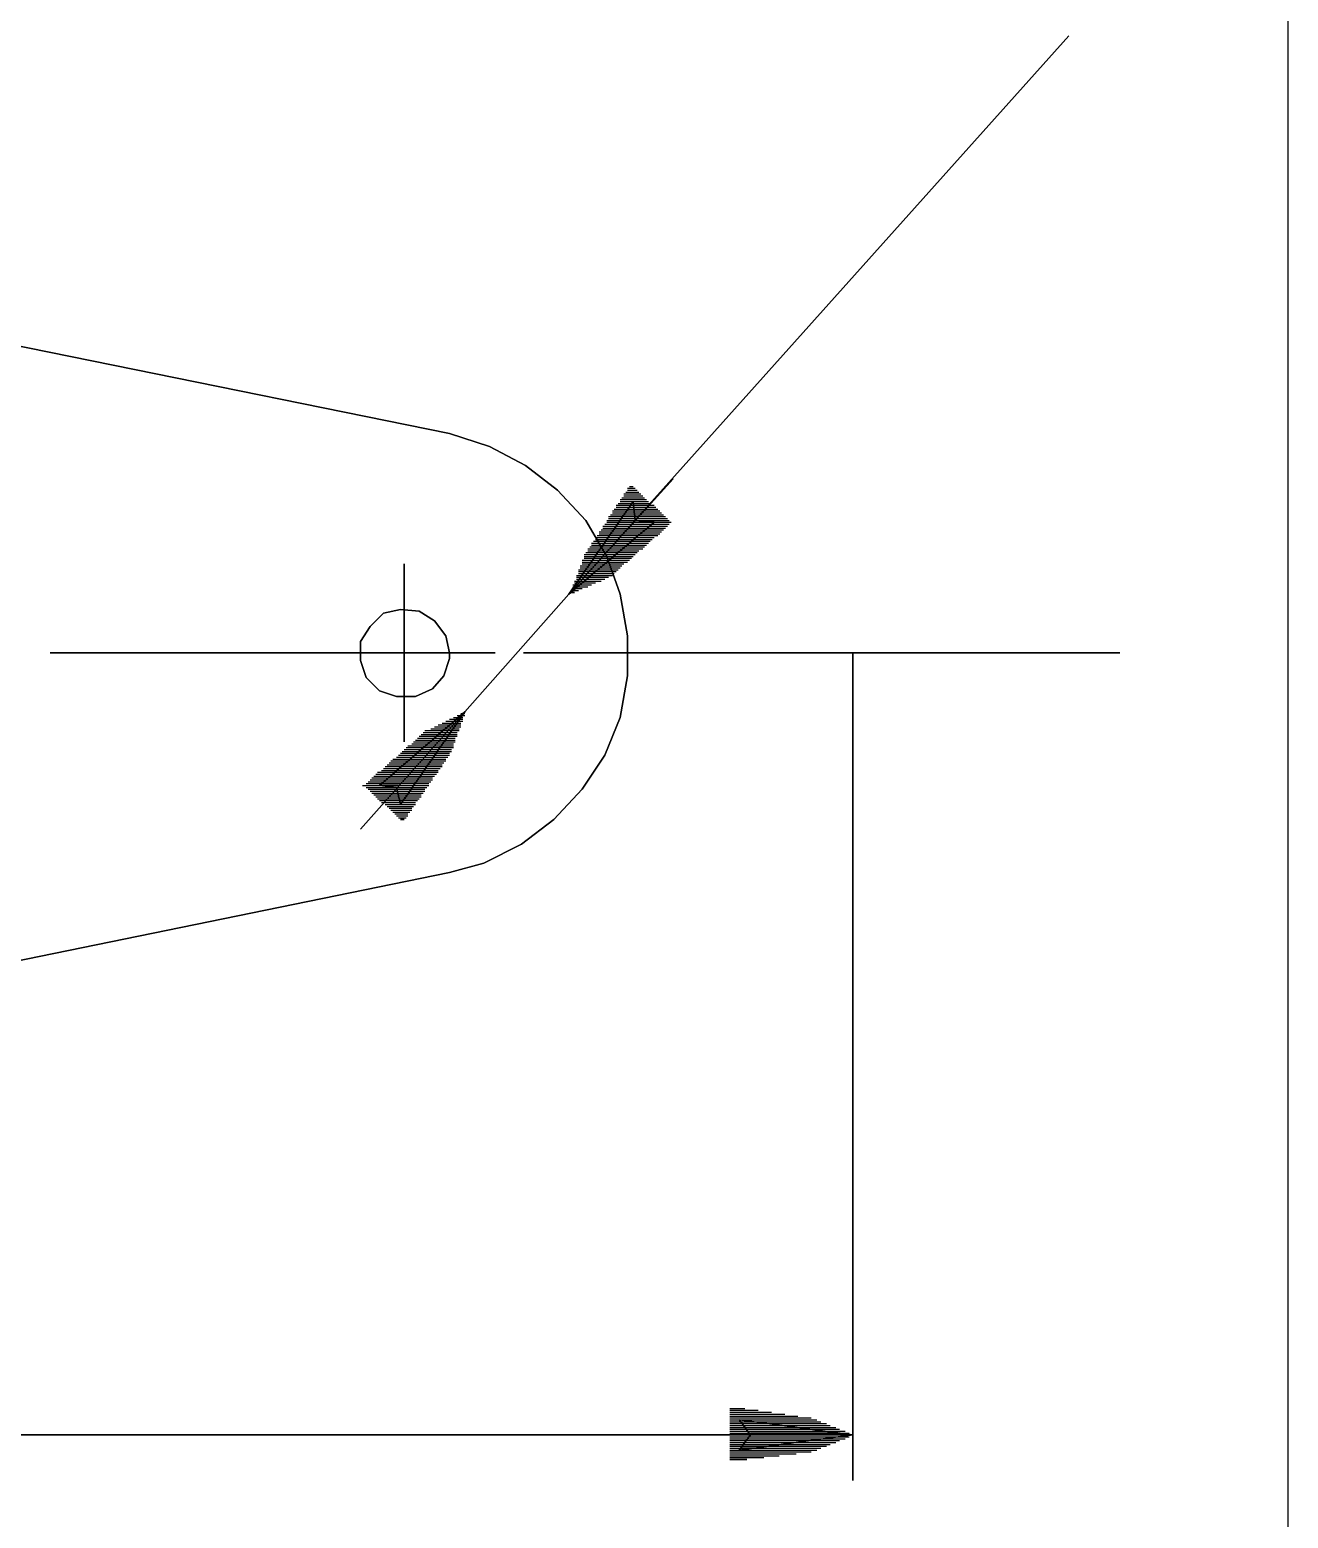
# Model space of a CAD drawing. Extents: x 20 to 206, y 5 to 293.
# Drawn here: x 149.8 to 206.1, y 192.9 to 259.4 of the extents above; entities that cross this region are included whole.
import ezdxf

# ---------------------------------------------------------------- set-up
doc = ezdxf.new("R2010")
doc.units = 0

msp = doc.modelspace()

# ---------------------------------------------------------------- linework, layer by layer
at = {"layer": 'P00000'}
msp.add_lwpolyline([(168.571332, 241.384658), (170.349324, 240.791994), (168.571332, 241.384658)], dxfattribs=at)
at = {"layer": 'P00001'}
msp.add_lwpolyline([(170.349324, 240.791994), (171.958001, 239.945329), (170.349324, 240.791994)], dxfattribs=at)
at = {"layer": 'P00002'}
msp.add_lwpolyline([(171.958001, 239.945329), (173.397329, 238.844659), (171.958001, 239.945329)], dxfattribs=at)
at = {"layer": 'P00003'}
msp.add_lwpolyline([(173.397329, 238.844659), (174.667332, 237.489994), (173.397329, 238.844659)], dxfattribs=at)
at = {"layer": 'P00004'}
msp.add_lwpolyline([(174.667332, 237.489994), (175.598659, 235.881328), (174.667332, 237.489994)], dxfattribs=at)
at = {"layer": 'P00005'}
msp.add_lwpolyline([(175.598659, 235.881328), (176.191334, 234.187993), (175.598659, 235.881328)], dxfattribs=at)
at = {"layer": 'P00006'}
msp.add_lwpolyline([(176.191334, 234.187993), (176.529998, 232.325327), (176.191334, 234.187993)], dxfattribs=at)
at = {"layer": 'P00007'}
msp.add_lwpolyline([(176.529998, 232.325327), (176.529998, 230.547329), (176.529998, 232.325327)], dxfattribs=at)
at = {"layer": 'P00008'}
msp.add_lwpolyline([(176.529998, 230.547329), (176.191334, 228.684658), (176.529998, 230.547329)], dxfattribs=at)
at = {"layer": 'P00009'}
msp.add_lwpolyline([(176.191334, 228.684658), (175.513996, 226.991329), (176.191334, 228.684658)], dxfattribs=at)
at = {"layer": 'P00010'}
msp.add_lwpolyline([(175.513996, 226.991329), (174.497994, 225.467326), (175.513996, 226.991329)], dxfattribs=at)
at = {"layer": 'P00011'}
msp.add_lwpolyline([(174.497994, 225.467326), (173.227992, 224.112661), (174.497994, 225.467326)], dxfattribs=at)
at = {"layer": 'P00012'}
msp.add_lwpolyline([(173.227992, 224.112661), (171.788664, 223.011996), (173.227992, 224.112661)], dxfattribs=at)
at = {"layer": 'P00013'}
msp.add_lwpolyline([(171.788664, 223.011996), (170.095335, 222.165326), (171.788664, 223.011996)], dxfattribs=at)
at = {"layer": 'P00014'}
msp.add_lwpolyline([(170.095335, 222.165326), (168.571332, 221.741994), (170.095335, 222.165326)], dxfattribs=at)
at = {"layer": 'P00015'}
msp.add_lwpolyline([(120.565326, 251.121327), (168.571332, 241.384658), (120.565326, 251.121327)], dxfattribs=at)
at = {"layer": 'P00016'}
msp.add_lwpolyline([(168.571332, 221.741994), (120.565326, 211.920662), (168.571332, 221.741994)], dxfattribs=at)
at = {"layer": 'P00038'}
msp.add_lwpolyline([(168.571332, 231.563326), (168.401995, 232.325327), (168.571332, 231.563326)], dxfattribs=at)
at = {"layer": 'P00039'}
msp.add_lwpolyline([(168.401995, 232.325327), (167.893994, 233.00266), (168.401995, 232.325327)], dxfattribs=at)
at = {"layer": 'P00040'}
msp.add_lwpolyline([(167.893994, 233.00266), (167.216667, 233.425992), (167.893994, 233.00266)], dxfattribs=at)
at = {"layer": 'P00041'}
msp.add_lwpolyline([(167.216667, 233.425992), (166.369991, 233.510661), (167.216667, 233.425992)], dxfattribs=at)
at = {"layer": 'P00042'}
msp.add_lwpolyline([(166.369991, 233.510661), (165.608001, 233.341329), (166.369991, 233.510661)], dxfattribs=at)
at = {"layer": 'P00043'}
msp.add_lwpolyline([(165.608001, 233.341329), (165.015326, 232.748659), (165.608001, 233.341329)], dxfattribs=at)
at = {"layer": 'P00044'}
msp.add_lwpolyline([(165.015326, 232.748659), (164.591999, 232.071327), (165.015326, 232.748659)], dxfattribs=at)
at = {"layer": 'P00045'}
msp.add_lwpolyline([(164.591999, 232.071327), (164.591999, 231.224662), (164.591999, 232.071327)], dxfattribs=at)
at = {"layer": 'P00046'}
msp.add_lwpolyline([(164.591999, 231.224662), (164.846, 230.462661), (164.591999, 231.224662)], dxfattribs=at)
at = {"layer": 'P00047'}
msp.add_lwpolyline([(164.846, 230.462661), (165.438664, 229.869991), (164.846, 230.462661)], dxfattribs=at)
at = {"layer": 'P00048'}
msp.add_lwpolyline([(165.438664, 229.869991), (166.200665, 229.615996), (165.438664, 229.869991)], dxfattribs=at)
at = {"layer": 'P00049'}
msp.add_lwpolyline([(166.200665, 229.615996), (167.047329, 229.615996), (166.200665, 229.615996)], dxfattribs=at)
at = {"layer": 'P00050'}
msp.add_lwpolyline([(167.047329, 229.615996), (167.809331, 229.95466), (167.047329, 229.615996)], dxfattribs=at)
at = {"layer": 'P00051'}
msp.add_lwpolyline([(167.809331, 229.95466), (168.317332, 230.547329), (167.809331, 229.95466)], dxfattribs=at)
at = {"layer": 'P00052'}
msp.add_lwpolyline([(168.317332, 230.547329), (168.571332, 231.309325), (168.317332, 230.547329)], dxfattribs=at)
at = {"layer": 'P00053'}
msp.add_lwpolyline([(168.571332, 231.309325), (168.571332, 231.563326), (168.571332, 231.309325)], dxfattribs=at)
at = {"layer": 'P00082'}
msp.add_lwpolyline([(162.559996, 231.563326), (166.539329, 231.563326), (162.559996, 231.563326)], dxfattribs=at)
at = {"layer": 'P00083'}
msp.add_lwpolyline([(170.603325, 231.563326), (166.539329, 231.563326), (170.603325, 231.563326)], dxfattribs=at)
at = {"layer": 'P00084'}
msp.add_lwpolyline([(166.539329, 227.583993), (166.539329, 231.563326), (166.539329, 227.583993)], dxfattribs=at)
at = {"layer": 'P00085'}
msp.add_lwpolyline([(166.539329, 235.542659), (166.539329, 231.563326), (166.539329, 235.542659)], dxfattribs=at)
at = {"layer": 'P00099'}
msp.add_lwpolyline([(150.70666, 231.563326), (167.385993, 231.563326), (150.70666, 231.563326)], dxfattribs=at)
at = {"layer": 'P00100'}
msp.add_lwpolyline([(168.825332, 231.563326), (170.433998, 231.563326), (168.825332, 231.563326)], dxfattribs=at)
at = {"layer": 'P00101'}
msp.add_lwpolyline([(171.873327, 231.563326), (188.55266, 231.563326), (171.873327, 231.563326)], dxfattribs=at)
at = {"layer": 'P00103'}
msp.add_lwpolyline([(186.60532, 231.563326), (198.543329, 231.563326), (186.60532, 231.563326)], dxfattribs=at)
at = {"layer": 'P00105'}
msp.add_lwpolyline([(186.60532, 231.563326), (186.60532, 194.563996), (186.60532, 231.563326)], dxfattribs=at)
at = {"layer": 'P00106'}
msp.add_lwpolyline([(173.90533, 234.187993), (196.257336, 259.164661), (173.90533, 234.187993)], dxfattribs=at)
at = {"layer": 'P00174'}
msp.add_lwpolyline([(181.101995, 197.781328), (181.779322, 197.781328)], dxfattribs=at)
at = {"layer": 'P00175'}
msp.add_lwpolyline([(181.101995, 197.696665), (182.371986, 197.696665)], dxfattribs=at)
at = {"layer": 'P00176'}
msp.add_lwpolyline([(181.101995, 197.611991), (182.964672, 197.611991)], dxfattribs=at)
at = {"layer": 'P00177'}
msp.add_lwpolyline([(181.101995, 197.527327), (183.557336, 197.527327)], dxfattribs=at)
at = {"layer": 'P00178'}
msp.add_lwpolyline([(181.101995, 197.442664), (184.15, 197.442664)], dxfattribs=at)
at = {"layer": 'P00179'}
msp.add_lwpolyline([(181.101995, 197.35799), (184.742664, 197.35799)], dxfattribs=at)
at = {"layer": 'P00180'}
msp.add_lwpolyline([(181.101995, 197.273327), (184.996654, 197.273327)], dxfattribs=at)
at = {"layer": 'P00181'}
msp.add_lwpolyline([(181.101995, 197.188664), (185.166002, 197.188664)], dxfattribs=at)
at = {"layer": 'P00182'}
msp.add_lwpolyline([(181.101995, 197.10399), (185.419991, 197.10399)], dxfattribs=at)
at = {"layer": 'P00183'}
msp.add_lwpolyline([(181.101995, 197.019326), (185.589339, 197.019326)], dxfattribs=at)
at = {"layer": 'P00184'}
msp.add_lwpolyline([(181.101995, 196.934663), (185.843329, 196.934663)], dxfattribs=at)
at = {"layer": 'P00185'}
msp.add_lwpolyline([(181.101995, 196.849989), (186.012655, 196.849989)], dxfattribs=at)
at = {"layer": 'P00186'}
msp.add_lwpolyline([(181.101995, 196.765326), (186.266667, 196.765326)], dxfattribs=at)
at = {"layer": 'P00187'}
msp.add_lwpolyline([(181.101995, 196.680663), (186.435993, 196.680663)], dxfattribs=at)
at = {"layer": 'P00188'}
msp.add_lwpolyline([(181.101995, 196.596), (186.60532, 196.596)], dxfattribs=at)
at = {"layer": 'P00189'}
msp.add_lwpolyline([(181.101995, 196.511326), (186.435993, 196.511326)], dxfattribs=at)
at = {"layer": 'P00190'}
msp.add_lwpolyline([(181.101995, 196.426662), (186.266667, 196.426662)], dxfattribs=at)
at = {"layer": 'P00191'}
msp.add_lwpolyline([(181.101995, 196.341999), (186.012655, 196.341999)], dxfattribs=at)
at = {"layer": 'P00192'}
msp.add_lwpolyline([(181.101995, 196.257325), (185.843329, 196.257325)], dxfattribs=at)
at = {"layer": 'P00193'}
msp.add_lwpolyline([(181.101995, 196.172662), (185.589339, 196.172662)], dxfattribs=at)
at = {"layer": 'P00194'}
msp.add_lwpolyline([(181.101995, 196.087999), (185.419991, 196.087999)], dxfattribs=at)
at = {"layer": 'P00195'}
msp.add_lwpolyline([(181.101995, 196.003325), (185.166002, 196.003325)], dxfattribs=at)
at = {"layer": 'P00196'}
msp.add_lwpolyline([(181.101995, 195.918661), (184.996654, 195.918661)], dxfattribs=at)
at = {"layer": 'P00197'}
msp.add_lwpolyline([(181.101995, 195.833998), (184.742664, 195.833998)], dxfattribs=at)
at = {"layer": 'P00198'}
msp.add_lwpolyline([(181.101995, 195.749324), (184.065337, 195.749324)], dxfattribs=at)
at = {"layer": 'P00199'}
msp.add_lwpolyline([(181.101995, 195.664661), (183.303325, 195.664661)], dxfattribs=at)
at = {"layer": 'P00200'}
msp.add_lwpolyline([(181.101995, 195.579998), (182.625997, 195.579998)], dxfattribs=at)
at = {"layer": 'P00201'}
msp.add_lwpolyline([(181.101995, 195.495324), (181.863985, 195.495324), (181.101995, 195.495324)], dxfattribs=at)
at = {"layer": 'P00202'}
msp.add_lwpolyline([(186.60532, 196.596), (181.525332, 195.918661), (186.60532, 196.596)], dxfattribs=at)
at = {"layer": 'P00203'}
msp.add_lwpolyline([(181.525332, 195.918661), (182.033333, 196.596), (181.525332, 195.918661)], dxfattribs=at)
at = {"layer": 'P00204'}
msp.add_lwpolyline([(182.033333, 196.596), (181.525332, 197.273327), (182.033333, 196.596)], dxfattribs=at)
at = {"layer": 'P00205'}
msp.add_lwpolyline([(181.525332, 197.273327), (186.60532, 196.596), (181.525332, 197.273327)], dxfattribs=at)
at = {"layer": 'P00206'}
msp.add_lwpolyline([(182.033333, 196.596), (186.60532, 196.596)], dxfattribs=at)
at = {"layer": 'P00207'}
msp.add_lwpolyline([(182.033333, 196.511326), (186.012655, 196.511326)], dxfattribs=at)
at = {"layer": 'P00208'}
msp.add_lwpolyline([(181.94867, 196.426662), (185.335328, 196.426662)], dxfattribs=at)
at = {"layer": 'P00209'}
msp.add_lwpolyline([(181.863985, 196.341999), (184.742664, 196.341999)], dxfattribs=at)
at = {"layer": 'P00210'}
msp.add_lwpolyline([(181.779322, 196.257325), (184.065337, 196.257325)], dxfattribs=at)
at = {"layer": 'P00211'}
msp.add_lwpolyline([(181.779322, 196.172662), (183.472673, 196.172662)], dxfattribs=at)
at = {"layer": 'P00212'}
msp.add_lwpolyline([(181.694659, 196.087999), (182.795324, 196.087999)], dxfattribs=at)
at = {"layer": 'P00213'}
msp.add_lwpolyline([(181.609996, 196.003325), (182.20266, 196.003325), (181.609996, 196.003325)], dxfattribs=at)
at = {"layer": 'P00214'}
msp.add_lwpolyline([(181.609996, 197.188664), (182.20266, 197.188664)], dxfattribs=at)
at = {"layer": 'P00215'}
msp.add_lwpolyline([(181.694659, 197.10399), (182.795324, 197.10399)], dxfattribs=at)
at = {"layer": 'P00216'}
msp.add_lwpolyline([(181.779322, 197.019326), (183.472673, 197.019326)], dxfattribs=at)
at = {"layer": 'P00217'}
msp.add_lwpolyline([(181.779322, 196.934663), (184.065337, 196.934663)], dxfattribs=at)
at = {"layer": 'P00218'}
msp.add_lwpolyline([(181.863985, 196.849989), (184.742664, 196.849989)], dxfattribs=at)
at = {"layer": 'P00219'}
msp.add_lwpolyline([(181.94867, 196.765326), (185.335328, 196.765326)], dxfattribs=at)
at = {"layer": 'P00220'}
msp.add_lwpolyline([(182.033333, 196.680663), (186.012655, 196.680663), (182.033333, 196.680663)], dxfattribs=at)
at = {"layer": 'P00221'}
msp.add_lwpolyline([(46.566667, 196.596), (186.60532, 196.596), (46.566667, 196.596)], dxfattribs=at)
at = {"layer": 'P00367'}
msp.add_lwpolyline([(169.079333, 228.853995), (169.248659, 228.853995)], dxfattribs=at)
at = {"layer": 'P00368'}
msp.add_lwpolyline([(168.909996, 228.769326), (169.248659, 228.769326)], dxfattribs=at)
at = {"layer": 'P00369'}
msp.add_lwpolyline([(168.740658, 228.684658), (169.163996, 228.684658)], dxfattribs=at)
at = {"layer": 'P00370'}
msp.add_lwpolyline([(168.571332, 228.599995), (169.163996, 228.599995)], dxfattribs=at)
at = {"layer": 'P00371'}
msp.add_lwpolyline([(168.401995, 228.515326), (169.163996, 228.515326)], dxfattribs=at)
at = {"layer": 'P00372'}
msp.add_lwpolyline([(168.232658, 228.430663), (169.079333, 228.430663)], dxfattribs=at)
at = {"layer": 'P00373'}
msp.add_lwpolyline([(168.063331, 228.345994), (169.079333, 228.345994)], dxfattribs=at)
at = {"layer": 'P00374'}
msp.add_lwpolyline([(167.893994, 228.261326), (169.079333, 228.261326)], dxfattribs=at)
at = {"layer": 'P00375'}
msp.add_lwpolyline([(167.724668, 228.176662), (168.994659, 228.176662)], dxfattribs=at)
at = {"layer": 'P00376'}
msp.add_lwpolyline([(167.470667, 228.091994), (168.994659, 228.091994)], dxfattribs=at)
at = {"layer": 'P00377'}
msp.add_lwpolyline([(167.385993, 228.007325), (168.909996, 228.007325)], dxfattribs=at)
at = {"layer": 'P00378'}
msp.add_lwpolyline([(167.30133, 227.922662), (168.909996, 227.922662)], dxfattribs=at)
at = {"layer": 'P00379'}
msp.add_lwpolyline([(167.216667, 227.837993), (168.909996, 227.837993)], dxfattribs=at)
at = {"layer": 'P00380'}
msp.add_lwpolyline([(167.131993, 227.753325), (168.825332, 227.753325)], dxfattribs=at)
at = {"layer": 'P00381'}
msp.add_lwpolyline([(167.047329, 227.668661), (168.825332, 227.668661)], dxfattribs=at)
at = {"layer": 'P00382'}
msp.add_lwpolyline([(166.962666, 227.583993), (168.825332, 227.583993)], dxfattribs=at)
at = {"layer": 'P00383'}
msp.add_lwpolyline([(166.877992, 227.49933), (168.740658, 227.49933)], dxfattribs=at)
at = {"layer": 'P00384'}
msp.add_lwpolyline([(166.708666, 227.414661), (168.740658, 227.414661)], dxfattribs=at)
at = {"layer": 'P00385'}
msp.add_lwpolyline([(166.623992, 227.329992), (168.740658, 227.329992)], dxfattribs=at)
at = {"layer": 'P00386'}
msp.add_lwpolyline([(166.539329, 227.245329), (168.655995, 227.245329)], dxfattribs=at)
at = {"layer": 'P00387'}
msp.add_lwpolyline([(166.454665, 227.160661), (168.655995, 227.160661)], dxfattribs=at)
at = {"layer": 'P00388'}
msp.add_lwpolyline([(166.369991, 227.075992), (168.571332, 227.075992)], dxfattribs=at)
at = {"layer": 'P00389'}
msp.add_lwpolyline([(166.285328, 226.991329), (168.571332, 226.991329)], dxfattribs=at)
at = {"layer": 'P00390'}
msp.add_lwpolyline([(166.200665, 226.90666), (168.486658, 226.90666)], dxfattribs=at)
at = {"layer": 'P00391'}
msp.add_lwpolyline([(166.031328, 226.821992), (168.401995, 226.821992)], dxfattribs=at)
at = {"layer": 'P00392'}
msp.add_lwpolyline([(165.946665, 226.737328), (168.401995, 226.737328)], dxfattribs=at)
at = {"layer": 'P00393'}
msp.add_lwpolyline([(165.862001, 226.65266), (168.317332, 226.65266)], dxfattribs=at)
at = {"layer": 'P00394'}
msp.add_lwpolyline([(165.777327, 226.567991), (168.232658, 226.567991)], dxfattribs=at)
at = {"layer": 'P00395'}
msp.add_lwpolyline([(165.692664, 226.483328), (168.232658, 226.483328)], dxfattribs=at)
at = {"layer": 'P00396'}
msp.add_lwpolyline([(165.608001, 226.398659), (168.147994, 226.398659)], dxfattribs=at)
at = {"layer": 'P00397'}
msp.add_lwpolyline([(165.523327, 226.313996), (168.063331, 226.313996)], dxfattribs=at)
at = {"layer": 'P00398'}
msp.add_lwpolyline([(165.354, 226.229328), (168.063331, 226.229328)], dxfattribs=at)
at = {"layer": 'P00399'}
msp.add_lwpolyline([(165.269326, 226.144659), (167.978668, 226.144659)], dxfattribs=at)
at = {"layer": 'P00400'}
msp.add_lwpolyline([(165.184663, 226.059996), (167.893994, 226.059996)], dxfattribs=at)
at = {"layer": 'P00401'}
msp.add_lwpolyline([(165.1, 225.975327), (167.809331, 225.975327)], dxfattribs=at)
at = {"layer": 'P00402'}
msp.add_lwpolyline([(165.015326, 225.890658), (167.809331, 225.890658)], dxfattribs=at)
at = {"layer": 'P00403'}
msp.add_lwpolyline([(164.930663, 225.805995), (167.724668, 225.805995)], dxfattribs=at)
at = {"layer": 'P00404'}
msp.add_lwpolyline([(164.846, 225.721327), (167.639994, 225.721327)], dxfattribs=at)
at = {"layer": 'P00405'}
msp.add_lwpolyline([(164.676662, 225.636658), (167.639994, 225.636658)], dxfattribs=at)
at = {"layer": 'P00406'}
msp.add_lwpolyline([(164.846, 225.551995), (167.55533, 225.551995)], dxfattribs=at)
at = {"layer": 'P00407'}
msp.add_lwpolyline([(164.930663, 225.467326), (167.470667, 225.467326)], dxfattribs=at)
at = {"layer": 'P00408'}
msp.add_lwpolyline([(165.015326, 225.382663), (167.470667, 225.382663)], dxfattribs=at)
at = {"layer": 'P00409'}
msp.add_lwpolyline([(165.1, 225.297994), (167.385993, 225.297994)], dxfattribs=at)
at = {"layer": 'P00410'}
msp.add_lwpolyline([(165.184663, 225.213326), (167.30133, 225.213326)], dxfattribs=at)
at = {"layer": 'P00411'}
msp.add_lwpolyline([(165.269326, 225.128663), (167.30133, 225.128663)], dxfattribs=at)
at = {"layer": 'P00412'}
msp.add_lwpolyline([(165.354, 225.043994), (167.216667, 225.043994)], dxfattribs=at)
at = {"layer": 'P00413'}
msp.add_lwpolyline([(165.438664, 224.959325), (167.131993, 224.959325)], dxfattribs=at)
at = {"layer": 'P00414'}
msp.add_lwpolyline([(165.523327, 224.874662), (167.047329, 224.874662)], dxfattribs=at)
at = {"layer": 'P00415'}
msp.add_lwpolyline([(165.692664, 224.789994), (167.047329, 224.789994)], dxfattribs=at)
at = {"layer": 'P00416'}
msp.add_lwpolyline([(165.777327, 224.705325), (166.962666, 224.705325)], dxfattribs=at)
at = {"layer": 'P00417'}
msp.add_lwpolyline([(165.862001, 224.620662), (166.877992, 224.620662)], dxfattribs=at)
at = {"layer": 'P00418'}
msp.add_lwpolyline([(165.946665, 224.535993), (166.877992, 224.535993)], dxfattribs=at)
at = {"layer": 'P00419'}
msp.add_lwpolyline([(166.031328, 224.45133), (166.793329, 224.45133)], dxfattribs=at)
at = {"layer": 'P00420'}
msp.add_lwpolyline([(166.115991, 224.366661), (166.708666, 224.366661)], dxfattribs=at)
at = {"layer": 'P00421'}
msp.add_lwpolyline([(166.200665, 224.281993), (166.708666, 224.281993)], dxfattribs=at)
at = {"layer": 'P00422'}
msp.add_lwpolyline([(166.285328, 224.197329), (166.623992, 224.197329)], dxfattribs=at)
at = {"layer": 'P00423'}
msp.add_lwpolyline([(166.369991, 224.112661), (166.539329, 224.112661), (166.369991, 224.112661)], dxfattribs=at)
at = {"layer": 'P00424'}
msp.add_lwpolyline([(169.248659, 228.938658), (165.438664, 225.636658), (169.248659, 228.938658)], dxfattribs=at)
at = {"layer": 'P00425'}
msp.add_lwpolyline([(165.438664, 225.636658), (166.200665, 225.551995), (165.438664, 225.636658)], dxfattribs=at)
at = {"layer": 'P00426'}
msp.add_lwpolyline([(166.200665, 225.551995), (166.369991, 224.789994), (166.200665, 225.551995)], dxfattribs=at)
at = {"layer": 'P00427'}
msp.add_lwpolyline([(166.369991, 224.789994), (169.248659, 228.938658), (166.369991, 224.789994)], dxfattribs=at)
at = {"layer": 'P00428'}
msp.add_lwpolyline([(169.248659, 228.938658), (164.591999, 223.689329), (169.248659, 228.938658)], dxfattribs=at)
at = {"layer": 'P00429'}
msp.add_lwpolyline([(169.163996, 228.853995), (169.248659, 228.853995)], dxfattribs=at)
at = {"layer": 'P00430'}
msp.add_lwpolyline([(169.079333, 228.769326), (169.163996, 228.769326)], dxfattribs=at)
at = {"layer": 'P00431'}
msp.add_lwpolyline([(168.994659, 228.684658), (169.079333, 228.684658)], dxfattribs=at)
at = {"layer": 'P00432'}
msp.add_lwpolyline([(168.909996, 228.599995), (168.994659, 228.599995)], dxfattribs=at)
at = {"layer": 'P00433'}
msp.add_lwpolyline([(168.825332, 228.515326), (168.909996, 228.515326)], dxfattribs=at)
at = {"layer": 'P00434'}
msp.add_lwpolyline([(168.740658, 228.430663), (168.825332, 228.430663)], dxfattribs=at)
at = {"layer": 'P00435'}
msp.add_lwpolyline([(168.571332, 228.345994), (168.740658, 228.345994)], dxfattribs=at)
at = {"layer": 'P00436'}
msp.add_lwpolyline([(168.486658, 228.261326), (168.655995, 228.261326)], dxfattribs=at)
at = {"layer": 'P00437'}
msp.add_lwpolyline([(168.401995, 228.176662), (168.571332, 228.176662)], dxfattribs=at)
at = {"layer": 'P00438'}
msp.add_lwpolyline([(168.317332, 228.091994), (168.486658, 228.091994)], dxfattribs=at)
at = {"layer": 'P00439'}
msp.add_lwpolyline([(168.232658, 228.007325), (168.486658, 228.007325)], dxfattribs=at)
at = {"layer": 'P00440'}
msp.add_lwpolyline([(168.147994, 227.922662), (168.401995, 227.922662)], dxfattribs=at)
at = {"layer": 'P00441'}
msp.add_lwpolyline([(167.978668, 227.837993), (168.317332, 227.837993)], dxfattribs=at)
at = {"layer": 'P00442'}
msp.add_lwpolyline([(167.893994, 227.753325), (168.232658, 227.753325)], dxfattribs=at)
at = {"layer": 'P00443'}
msp.add_lwpolyline([(167.809331, 227.668661), (168.147994, 227.668661)], dxfattribs=at)
at = {"layer": 'P00444'}
msp.add_lwpolyline([(167.724668, 227.583993), (168.063331, 227.583993)], dxfattribs=at)
at = {"layer": 'P00445'}
msp.add_lwpolyline([(167.639994, 227.49933), (167.978668, 227.49933)], dxfattribs=at)
at = {"layer": 'P00446'}
msp.add_lwpolyline([(167.55533, 227.414661), (167.893994, 227.414661)], dxfattribs=at)
at = {"layer": 'P00447'}
msp.add_lwpolyline([(167.470667, 227.329992), (167.809331, 227.329992)], dxfattribs=at)
at = {"layer": 'P00448'}
msp.add_lwpolyline([(167.30133, 227.245329), (167.724668, 227.245329)], dxfattribs=at)
at = {"layer": 'P00449'}
msp.add_lwpolyline([(167.216667, 227.160661), (167.724668, 227.160661)], dxfattribs=at)
at = {"layer": 'P00450'}
msp.add_lwpolyline([(167.131993, 227.075992), (167.639994, 227.075992)], dxfattribs=at)
at = {"layer": 'P00451'}
msp.add_lwpolyline([(167.047329, 226.991329), (167.55533, 226.991329)], dxfattribs=at)
at = {"layer": 'P00452'}
msp.add_lwpolyline([(166.962666, 226.90666), (167.470667, 226.90666)], dxfattribs=at)
at = {"layer": 'P00453'}
msp.add_lwpolyline([(166.877992, 226.821992), (167.385993, 226.821992)], dxfattribs=at)
at = {"layer": 'P00454'}
msp.add_lwpolyline([(166.708666, 226.737328), (167.30133, 226.737328)], dxfattribs=at)
at = {"layer": 'P00455'}
msp.add_lwpolyline([(166.623992, 226.65266), (167.216667, 226.65266)], dxfattribs=at)
at = {"layer": 'P00456'}
msp.add_lwpolyline([(166.539329, 226.567991), (167.131993, 226.567991)], dxfattribs=at)
at = {"layer": 'P00457'}
msp.add_lwpolyline([(166.454665, 226.483328), (167.047329, 226.483328)], dxfattribs=at)
at = {"layer": 'P00458'}
msp.add_lwpolyline([(166.369991, 226.398659), (166.962666, 226.398659)], dxfattribs=at)
at = {"layer": 'P00459'}
msp.add_lwpolyline([(166.285328, 226.313996), (166.962666, 226.313996)], dxfattribs=at)
at = {"layer": 'P00460'}
msp.add_lwpolyline([(166.200665, 226.229328), (166.877992, 226.229328)], dxfattribs=at)
at = {"layer": 'P00461'}
msp.add_lwpolyline([(166.031328, 226.144659), (166.793329, 226.144659)], dxfattribs=at)
at = {"layer": 'P00462'}
msp.add_lwpolyline([(165.946665, 226.059996), (166.708666, 226.059996)], dxfattribs=at)
at = {"layer": 'P00463'}
msp.add_lwpolyline([(165.862001, 225.975327), (166.623992, 225.975327)], dxfattribs=at)
at = {"layer": 'P00464'}
msp.add_lwpolyline([(165.777327, 225.890658), (166.539329, 225.890658)], dxfattribs=at)
at = {"layer": 'P00465'}
msp.add_lwpolyline([(165.692664, 225.805995), (166.454665, 225.805995)], dxfattribs=at)
at = {"layer": 'P00466'}
msp.add_lwpolyline([(165.608001, 225.721327), (166.369991, 225.721327)], dxfattribs=at)
at = {"layer": 'P00467'}
msp.add_lwpolyline([(165.438664, 225.636658), (166.285328, 225.636658), (165.438664, 225.636658)], dxfattribs=at)
at = {"layer": 'P00468'}
msp.add_lwpolyline([(168.994659, 228.599995), (169.079333, 228.599995)], dxfattribs=at)
at = {"layer": 'P00469'}
msp.add_lwpolyline([(168.909996, 228.515326), (168.994659, 228.515326)], dxfattribs=at)
at = {"layer": 'P00470'}
msp.add_lwpolyline([(168.825332, 228.430663), (168.909996, 228.430663)], dxfattribs=at)
at = {"layer": 'P00471'}
msp.add_lwpolyline([(168.740658, 228.345994), (168.909996, 228.345994)], dxfattribs=at)
at = {"layer": 'P00472'}
msp.add_lwpolyline([(168.655995, 228.261326), (168.825332, 228.261326)], dxfattribs=at)
at = {"layer": 'P00473'}
msp.add_lwpolyline([(168.571332, 228.176662), (168.740658, 228.176662)], dxfattribs=at)
at = {"layer": 'P00474'}
msp.add_lwpolyline([(168.486658, 228.091994), (168.740658, 228.091994)], dxfattribs=at)
at = {"layer": 'P00475'}
msp.add_lwpolyline([(168.486658, 228.007325), (168.655995, 228.007325)], dxfattribs=at)
at = {"layer": 'P00476'}
msp.add_lwpolyline([(168.401995, 227.922662), (168.571332, 227.922662)], dxfattribs=at)
at = {"layer": 'P00477'}
msp.add_lwpolyline([(168.317332, 227.837993), (168.486658, 227.837993)], dxfattribs=at)
at = {"layer": 'P00478'}
msp.add_lwpolyline([(168.232658, 227.753325), (168.486658, 227.753325)], dxfattribs=at)
at = {"layer": 'P00479'}
msp.add_lwpolyline([(168.147994, 227.668661), (168.401995, 227.668661)], dxfattribs=at)
at = {"layer": 'P00480'}
msp.add_lwpolyline([(168.063331, 227.583993), (168.317332, 227.583993)], dxfattribs=at)
at = {"layer": 'P00481'}
msp.add_lwpolyline([(167.978668, 227.49933), (168.317332, 227.49933)], dxfattribs=at)
at = {"layer": 'P00482'}
msp.add_lwpolyline([(167.893994, 227.414661), (168.232658, 227.414661)], dxfattribs=at)
at = {"layer": 'P00483'}
msp.add_lwpolyline([(167.809331, 227.329992), (168.147994, 227.329992)], dxfattribs=at)
at = {"layer": 'P00484'}
msp.add_lwpolyline([(167.724668, 227.245329), (168.147994, 227.245329)], dxfattribs=at)
at = {"layer": 'P00485'}
msp.add_lwpolyline([(167.724668, 227.160661), (168.063331, 227.160661)], dxfattribs=at)
at = {"layer": 'P00486'}
msp.add_lwpolyline([(167.639994, 227.075992), (167.978668, 227.075992)], dxfattribs=at)
at = {"layer": 'P00487'}
msp.add_lwpolyline([(167.55533, 226.991329), (167.978668, 226.991329)], dxfattribs=at)
at = {"layer": 'P00488'}
msp.add_lwpolyline([(167.470667, 226.90666), (167.893994, 226.90666)], dxfattribs=at)
at = {"layer": 'P00489'}
msp.add_lwpolyline([(167.385993, 226.821992), (167.809331, 226.821992)], dxfattribs=at)
at = {"layer": 'P00490'}
msp.add_lwpolyline([(167.30133, 226.737328), (167.724668, 226.737328)], dxfattribs=at)
at = {"layer": 'P00491'}
msp.add_lwpolyline([(167.216667, 226.65266), (167.724668, 226.65266)], dxfattribs=at)
at = {"layer": 'P00492'}
msp.add_lwpolyline([(167.131993, 226.567991), (167.639994, 226.567991)], dxfattribs=at)
at = {"layer": 'P00493'}
msp.add_lwpolyline([(167.047329, 226.483328), (167.55533, 226.483328)], dxfattribs=at)
at = {"layer": 'P00494'}
msp.add_lwpolyline([(166.962666, 226.398659), (167.55533, 226.398659)], dxfattribs=at)
at = {"layer": 'P00495'}
msp.add_lwpolyline([(166.962666, 226.313996), (167.470667, 226.313996)], dxfattribs=at)
at = {"layer": 'P00496'}
msp.add_lwpolyline([(166.877992, 226.229328), (167.385993, 226.229328)], dxfattribs=at)
at = {"layer": 'P00497'}
msp.add_lwpolyline([(166.793329, 226.144659), (167.385993, 226.144659)], dxfattribs=at)
at = {"layer": 'P00498'}
msp.add_lwpolyline([(166.708666, 226.059996), (167.30133, 226.059996)], dxfattribs=at)
at = {"layer": 'P00499'}
msp.add_lwpolyline([(166.623992, 225.975327), (167.216667, 225.975327)], dxfattribs=at)
at = {"layer": 'P00500'}
msp.add_lwpolyline([(166.539329, 225.890658), (167.216667, 225.890658)], dxfattribs=at)
at = {"layer": 'P00501'}
msp.add_lwpolyline([(166.454665, 225.805995), (167.131993, 225.805995)], dxfattribs=at)
at = {"layer": 'P00502'}
msp.add_lwpolyline([(166.369991, 225.721327), (167.047329, 225.721327)], dxfattribs=at)
at = {"layer": 'P00503'}
msp.add_lwpolyline([(166.285328, 225.636658), (166.962666, 225.636658)], dxfattribs=at)
at = {"layer": 'P00504'}
msp.add_lwpolyline([(166.200665, 225.551995), (166.962666, 225.551995)], dxfattribs=at)
at = {"layer": 'P00505'}
msp.add_lwpolyline([(166.285328, 225.467326), (166.877992, 225.467326)], dxfattribs=at)
at = {"layer": 'P00506'}
msp.add_lwpolyline([(166.285328, 225.382663), (166.793329, 225.382663)], dxfattribs=at)
at = {"layer": 'P00507'}
msp.add_lwpolyline([(166.285328, 225.297994), (166.793329, 225.297994)], dxfattribs=at)
at = {"layer": 'P00508'}
msp.add_lwpolyline([(166.285328, 225.213326), (166.708666, 225.213326)], dxfattribs=at)
at = {"layer": 'P00509'}
msp.add_lwpolyline([(166.369991, 225.128663), (166.623992, 225.128663)], dxfattribs=at)
at = {"layer": 'P00510'}
msp.add_lwpolyline([(166.369991, 225.043994), (166.623992, 225.043994)], dxfattribs=at)
at = {"layer": 'P00511'}
msp.add_lwpolyline([(166.369991, 224.959325), (166.539329, 224.959325)], dxfattribs=at)
at = {"layer": 'P00512'}
msp.add_lwpolyline([(166.369991, 224.874662), (166.454665, 224.874662), (166.369991, 224.874662)], dxfattribs=at)
at = {"layer": 'P00513'}
msp.add_lwpolyline([(176.614661, 239.013996), (176.783998, 239.013996)], dxfattribs=at)
at = {"layer": 'P00514'}
msp.add_lwpolyline([(176.529998, 238.929328), (176.868661, 238.929328)], dxfattribs=at)
at = {"layer": 'P00515'}
msp.add_lwpolyline([(176.529998, 238.844659), (176.953325, 238.844659)], dxfattribs=at)
at = {"layer": 'P00516'}
msp.add_lwpolyline([(176.445335, 238.759996), (177.037999, 238.759996)], dxfattribs=at)
at = {"layer": 'P00517'}
msp.add_lwpolyline([(176.360661, 238.675327), (177.122662, 238.675327)], dxfattribs=at)
at = {"layer": 'P00518'}
msp.add_lwpolyline([(176.360661, 238.590658), (177.207325, 238.590658)], dxfattribs=at)
at = {"layer": 'P00519'}
msp.add_lwpolyline([(176.275997, 238.505995), (177.291999, 238.505995)], dxfattribs=at)
at = {"layer": 'P00520'}
msp.add_lwpolyline([(176.191334, 238.421327), (177.376662, 238.421327)], dxfattribs=at)
at = {"layer": 'P00521'}
msp.add_lwpolyline([(176.191334, 238.336658), (177.461326, 238.336658)], dxfattribs=at)
at = {"layer": 'P00522'}
msp.add_lwpolyline([(176.10666, 238.251995), (177.546, 238.251995)], dxfattribs=at)
at = {"layer": 'P00523'}
msp.add_lwpolyline([(176.021997, 238.167326), (177.715326, 238.167326)], dxfattribs=at)
at = {"layer": 'P00524'}
msp.add_lwpolyline([(176.021997, 238.082658), (177.8, 238.082658)], dxfattribs=at)
at = {"layer": 'P00525'}
msp.add_lwpolyline([(175.937334, 237.997994), (177.884663, 237.997994)], dxfattribs=at)
at = {"layer": 'P00526'}
msp.add_lwpolyline([(175.85266, 237.913326), (177.969326, 237.913326)], dxfattribs=at)
at = {"layer": 'P00527'}
msp.add_lwpolyline([(175.85266, 237.828663), (178.054, 237.828663)], dxfattribs=at)
at = {"layer": 'P00528'}
msp.add_lwpolyline([(175.767997, 237.743994), (178.138664, 237.743994)], dxfattribs=at)
at = {"layer": 'P00529'}
msp.add_lwpolyline([(175.683333, 237.659325), (178.223327, 237.659325)], dxfattribs=at)
at = {"layer": 'P00530'}
msp.add_lwpolyline([(175.683333, 237.574662), (178.308001, 237.574662)], dxfattribs=at)
at = {"layer": 'P00531'}
msp.add_lwpolyline([(175.598659, 237.489994), (178.392664, 237.489994)], dxfattribs=at)
at = {"layer": 'P00532'}
msp.add_lwpolyline([(175.598659, 237.405325), (178.477327, 237.405325)], dxfattribs=at)
at = {"layer": 'P00533'}
msp.add_lwpolyline([(175.513996, 237.320662), (178.392664, 237.320662)], dxfattribs=at)
at = {"layer": 'P00534'}
msp.add_lwpolyline([(175.429333, 237.235993), (178.308001, 237.235993)], dxfattribs=at)
at = {"layer": 'P00535'}
msp.add_lwpolyline([(175.429333, 237.151325), (178.223327, 237.151325)], dxfattribs=at)
at = {"layer": 'P00536'}
msp.add_lwpolyline([(175.344659, 237.066661), (178.138664, 237.066661)], dxfattribs=at)
at = {"layer": 'P00537'}
msp.add_lwpolyline([(175.259996, 236.981993), (178.054, 236.981993)], dxfattribs=at)
at = {"layer": 'P00538'}
msp.add_lwpolyline([(175.259996, 236.897329), (177.969326, 236.897329)], dxfattribs=at)
at = {"layer": 'P00539'}
msp.add_lwpolyline([(175.175332, 236.812661), (177.884663, 236.812661)], dxfattribs=at)
at = {"layer": 'P00540'}
msp.add_lwpolyline([(175.090658, 236.727992), (177.715326, 236.727992)], dxfattribs=at)
at = {"layer": 'P00541'}
msp.add_lwpolyline([(175.090658, 236.643329), (177.630663, 236.643329)], dxfattribs=at)
at = {"layer": 'P00542'}
msp.add_lwpolyline([(175.005995, 236.55866), (177.546, 236.55866)], dxfattribs=at)
at = {"layer": 'P00543'}
msp.add_lwpolyline([(174.921332, 236.473992), (177.461326, 236.473992)], dxfattribs=at)
at = {"layer": 'P00544'}
msp.add_lwpolyline([(174.921332, 236.389329), (177.376662, 236.389329)], dxfattribs=at)
at = {"layer": 'P00545'}
msp.add_lwpolyline([(174.836658, 236.30466), (177.291999, 236.30466)], dxfattribs=at)
at = {"layer": 'P00546'}
msp.add_lwpolyline([(174.751995, 236.219991), (177.207325, 236.219991)], dxfattribs=at)
at = {"layer": 'P00547'}
msp.add_lwpolyline([(174.751995, 236.135328), (177.037999, 236.135328)], dxfattribs=at)
at = {"layer": 'P00548'}
msp.add_lwpolyline([(174.667332, 236.05066), (176.953325, 236.05066)], dxfattribs=at)
at = {"layer": 'P00549'}
msp.add_lwpolyline([(174.582658, 235.965991), (176.868661, 235.965991)], dxfattribs=at)
at = {"layer": 'P00550'}
msp.add_lwpolyline([(174.582658, 235.881328), (176.783998, 235.881328)], dxfattribs=at)
at = {"layer": 'P00551'}
msp.add_lwpolyline([(174.582658, 235.796659), (176.699324, 235.796659)], dxfattribs=at)
at = {"layer": 'P00552'}
msp.add_lwpolyline([(174.497994, 235.711996), (176.614661, 235.711996)], dxfattribs=at)
at = {"layer": 'P00553'}
msp.add_lwpolyline([(174.497994, 235.627327), (176.529998, 235.627327)], dxfattribs=at)
at = {"layer": 'P00554'}
msp.add_lwpolyline([(174.497994, 235.542659), (176.360661, 235.542659)], dxfattribs=at)
at = {"layer": 'P00555'}
msp.add_lwpolyline([(174.413331, 235.457995), (176.275997, 235.457995)], dxfattribs=at)
at = {"layer": 'P00556'}
msp.add_lwpolyline([(174.413331, 235.373327), (176.191334, 235.373327)], dxfattribs=at)
at = {"layer": 'P00557'}
msp.add_lwpolyline([(174.328668, 235.288658), (176.10666, 235.288658)], dxfattribs=at)
at = {"layer": 'P00558'}
msp.add_lwpolyline([(174.328668, 235.203995), (176.021997, 235.203995)], dxfattribs=at)
at = {"layer": 'P00559'}
msp.add_lwpolyline([(174.328668, 235.119326), (175.937334, 235.119326)], dxfattribs=at)
at = {"layer": 'P00560'}
msp.add_lwpolyline([(174.243994, 235.034658), (175.85266, 235.034658)], dxfattribs=at)
at = {"layer": 'P00561'}
msp.add_lwpolyline([(174.243994, 234.949995), (175.683333, 234.949995)], dxfattribs=at)
at = {"layer": 'P00562'}
msp.add_lwpolyline([(174.243994, 234.865326), (175.513996, 234.865326)], dxfattribs=at)
at = {"layer": 'P00563'}
msp.add_lwpolyline([(174.159331, 234.780663), (175.344659, 234.780663)], dxfattribs=at)
at = {"layer": 'P00564'}
msp.add_lwpolyline([(174.159331, 234.695994), (175.090658, 234.695994)], dxfattribs=at)
at = {"layer": 'P00565'}
msp.add_lwpolyline([(174.074668, 234.611326), (174.921332, 234.611326)], dxfattribs=at)
at = {"layer": 'P00566'}
msp.add_lwpolyline([(174.074668, 234.526662), (174.751995, 234.526662)], dxfattribs=at)
at = {"layer": 'P00567'}
msp.add_lwpolyline([(174.074668, 234.441994), (174.497994, 234.441994)], dxfattribs=at)
at = {"layer": 'P00568'}
msp.add_lwpolyline([(173.989994, 234.357325), (174.328668, 234.357325)], dxfattribs=at)
at = {"layer": 'P00569'}
msp.add_lwpolyline([(173.989994, 234.272662), (174.159331, 234.272662), (173.989994, 234.272662)], dxfattribs=at)
at = {"layer": 'P00570'}
msp.add_lwpolyline([(173.90533, 234.187993), (177.715326, 237.405325), (173.90533, 234.187993)], dxfattribs=at)
at = {"layer": 'P00571'}
msp.add_lwpolyline([(177.715326, 237.405325), (176.868661, 237.489994), (177.715326, 237.405325)], dxfattribs=at)
at = {"layer": 'P00572'}
msp.add_lwpolyline([(176.868661, 237.489994), (176.783998, 238.336658), (176.868661, 237.489994)], dxfattribs=at)
at = {"layer": 'P00573'}
msp.add_lwpolyline([(176.783998, 238.336658), (173.90533, 234.187993), (176.783998, 238.336658)], dxfattribs=at)
at = {"layer": 'P00574'}
msp.add_lwpolyline([(173.90533, 234.187993), (178.562001, 239.35266), (173.90533, 234.187993)], dxfattribs=at)
at = {"layer": 'P00575'}
msp.add_lwpolyline([(176.868661, 237.405325), (177.715326, 237.405325)], dxfattribs=at)
at = {"layer": 'P00576'}
msp.add_lwpolyline([(176.783998, 237.320662), (177.630663, 237.320662)], dxfattribs=at)
at = {"layer": 'P00577'}
msp.add_lwpolyline([(176.699324, 237.235993), (177.546, 237.235993)], dxfattribs=at)
at = {"layer": 'P00578'}
msp.add_lwpolyline([(176.614661, 237.151325), (177.461326, 237.151325)], dxfattribs=at)
at = {"layer": 'P00579'}
msp.add_lwpolyline([(176.529998, 237.066661), (177.376662, 237.066661)], dxfattribs=at)
at = {"layer": 'P00580'}
msp.add_lwpolyline([(176.445335, 236.981993), (177.291999, 236.981993)], dxfattribs=at)
at = {"layer": 'P00581'}
msp.add_lwpolyline([(176.360661, 236.897329), (177.122662, 236.897329)], dxfattribs=at)
at = {"layer": 'P00582'}
msp.add_lwpolyline([(176.275997, 236.812661), (177.037999, 236.812661)], dxfattribs=at)
at = {"layer": 'P00583'}
msp.add_lwpolyline([(176.191334, 236.727992), (176.953325, 236.727992)], dxfattribs=at)
at = {"layer": 'P00584'}
msp.add_lwpolyline([(176.191334, 236.643329), (176.868661, 236.643329)], dxfattribs=at)
at = {"layer": 'P00585'}
msp.add_lwpolyline([(176.10666, 236.55866), (176.783998, 236.55866)], dxfattribs=at)
at = {"layer": 'P00586'}
msp.add_lwpolyline([(176.021997, 236.473992), (176.614661, 236.473992)], dxfattribs=at)
at = {"layer": 'P00587'}
msp.add_lwpolyline([(175.937334, 236.389329), (176.529998, 236.389329)], dxfattribs=at)
at = {"layer": 'P00588'}
msp.add_lwpolyline([(175.85266, 236.30466), (176.445335, 236.30466)], dxfattribs=at)
at = {"layer": 'P00589'}
msp.add_lwpolyline([(175.767997, 236.219991), (176.360661, 236.219991)], dxfattribs=at)
at = {"layer": 'P00590'}
msp.add_lwpolyline([(175.683333, 236.135328), (176.275997, 236.135328)], dxfattribs=at)
at = {"layer": 'P00591'}
msp.add_lwpolyline([(175.598659, 236.05066), (176.191334, 236.05066)], dxfattribs=at)
at = {"layer": 'P00592'}
msp.add_lwpolyline([(175.513996, 235.965991), (176.021997, 235.965991)], dxfattribs=at)
at = {"layer": 'P00593'}
msp.add_lwpolyline([(175.429333, 235.881328), (175.937334, 235.881328)], dxfattribs=at)
at = {"layer": 'P00594'}
msp.add_lwpolyline([(175.429333, 235.796659), (175.85266, 235.796659)], dxfattribs=at)
at = {"layer": 'P00595'}
msp.add_lwpolyline([(175.344659, 235.711996), (175.767997, 235.711996)], dxfattribs=at)
at = {"layer": 'P00596'}
msp.add_lwpolyline([(175.259996, 235.627327), (175.683333, 235.627327)], dxfattribs=at)
at = {"layer": 'P00597'}
msp.add_lwpolyline([(175.175332, 235.542659), (175.513996, 235.542659)], dxfattribs=at)
at = {"layer": 'P00598'}
msp.add_lwpolyline([(175.090658, 235.457995), (175.429333, 235.457995)], dxfattribs=at)
at = {"layer": 'P00599'}
msp.add_lwpolyline([(175.005995, 235.373327), (175.344659, 235.373327)], dxfattribs=at)
at = {"layer": 'P00600'}
msp.add_lwpolyline([(174.921332, 235.288658), (175.259996, 235.288658)], dxfattribs=at)
at = {"layer": 'P00601'}
msp.add_lwpolyline([(174.836658, 235.203995), (175.175332, 235.203995)], dxfattribs=at)
at = {"layer": 'P00602'}
msp.add_lwpolyline([(174.751995, 235.119326), (175.090658, 235.119326)], dxfattribs=at)
at = {"layer": 'P00603'}
msp.add_lwpolyline([(174.667332, 235.034658), (174.921332, 235.034658)], dxfattribs=at)
at = {"layer": 'P00604'}
msp.add_lwpolyline([(174.667332, 234.949995), (174.836658, 234.949995)], dxfattribs=at)
at = {"layer": 'P00605'}
msp.add_lwpolyline([(174.582658, 234.865326), (174.751995, 234.865326)], dxfattribs=at)
at = {"layer": 'P00606'}
msp.add_lwpolyline([(174.497994, 234.780663), (174.667332, 234.780663)], dxfattribs=at)
at = {"layer": 'P00607'}
msp.add_lwpolyline([(174.413331, 234.695994), (174.582658, 234.695994)], dxfattribs=at)
at = {"layer": 'P00608'}
msp.add_lwpolyline([(174.328668, 234.611326), (174.413331, 234.611326)], dxfattribs=at)
at = {"layer": 'P00609'}
msp.add_lwpolyline([(174.243994, 234.526662), (174.328668, 234.526662)], dxfattribs=at)
at = {"layer": 'P00610'}
msp.add_lwpolyline([(174.159331, 234.441994), (174.243994, 234.441994)], dxfattribs=at)
at = {"layer": 'P00611'}
msp.add_lwpolyline([(174.074668, 234.357325), (174.159331, 234.357325)], dxfattribs=at)
at = {"layer": 'P00612'}
msp.add_lwpolyline([(173.989994, 234.272662), (174.074668, 234.272662), (173.989994, 234.272662)], dxfattribs=at)
at = {"layer": 'P00613'}
msp.add_lwpolyline([(176.783998, 238.251995), (176.868661, 238.251995)], dxfattribs=at)
at = {"layer": 'P00614'}
msp.add_lwpolyline([(176.699324, 238.167326), (176.868661, 238.167326)], dxfattribs=at)
at = {"layer": 'P00615'}
msp.add_lwpolyline([(176.614661, 238.082658), (176.868661, 238.082658)], dxfattribs=at)
at = {"layer": 'P00616'}
msp.add_lwpolyline([(176.614661, 237.997994), (176.868661, 237.997994)], dxfattribs=at)
at = {"layer": 'P00617'}
msp.add_lwpolyline([(176.529998, 237.913326), (176.868661, 237.913326)], dxfattribs=at)
at = {"layer": 'P00618'}
msp.add_lwpolyline([(176.445335, 237.828663), (176.868661, 237.828663)], dxfattribs=at)
at = {"layer": 'P00619'}
msp.add_lwpolyline([(176.445335, 237.743994), (176.868661, 237.743994)], dxfattribs=at)
at = {"layer": 'P00620'}
msp.add_lwpolyline([(176.360661, 237.659325), (176.868661, 237.659325)], dxfattribs=at)
at = {"layer": 'P00621'}
msp.add_lwpolyline([(176.275997, 237.574662), (176.868661, 237.574662)], dxfattribs=at)
at = {"layer": 'P00622'}
msp.add_lwpolyline([(176.275997, 237.489994), (176.868661, 237.489994)], dxfattribs=at)
at = {"layer": 'P00623'}
msp.add_lwpolyline([(176.191334, 237.405325), (176.868661, 237.405325)], dxfattribs=at)
at = {"layer": 'P00624'}
msp.add_lwpolyline([(176.10666, 237.320662), (176.783998, 237.320662)], dxfattribs=at)
at = {"layer": 'P00625'}
msp.add_lwpolyline([(176.021997, 237.235993), (176.699324, 237.235993)], dxfattribs=at)
at = {"layer": 'P00626'}
msp.add_lwpolyline([(176.021997, 237.151325), (176.614661, 237.151325)], dxfattribs=at)
at = {"layer": 'P00627'}
msp.add_lwpolyline([(175.937334, 237.066661), (176.529998, 237.066661)], dxfattribs=at)
at = {"layer": 'P00628'}
msp.add_lwpolyline([(175.85266, 236.981993), (176.445335, 236.981993)], dxfattribs=at)
at = {"layer": 'P00629'}
msp.add_lwpolyline([(175.85266, 236.897329), (176.360661, 236.897329)], dxfattribs=at)
at = {"layer": 'P00630'}
msp.add_lwpolyline([(175.767997, 236.812661), (176.275997, 236.812661)], dxfattribs=at)
at = {"layer": 'P00631'}
msp.add_lwpolyline([(175.683333, 236.727992), (176.191334, 236.727992)], dxfattribs=at)
at = {"layer": 'P00632'}
msp.add_lwpolyline([(175.683333, 236.643329), (176.191334, 236.643329)], dxfattribs=at)
at = {"layer": 'P00633'}
msp.add_lwpolyline([(175.598659, 236.55866), (176.10666, 236.55866)], dxfattribs=at)
at = {"layer": 'P00634'}
msp.add_lwpolyline([(175.513996, 236.473992), (176.021997, 236.473992)], dxfattribs=at)
at = {"layer": 'P00635'}
msp.add_lwpolyline([(175.513996, 236.389329), (175.937334, 236.389329)], dxfattribs=at)
at = {"layer": 'P00636'}
msp.add_lwpolyline([(175.429333, 236.30466), (175.85266, 236.30466)], dxfattribs=at)
at = {"layer": 'P00637'}
msp.add_lwpolyline([(175.344659, 236.219991), (175.767997, 236.219991)], dxfattribs=at)
at = {"layer": 'P00638'}
msp.add_lwpolyline([(175.259996, 236.135328), (175.683333, 236.135328)], dxfattribs=at)
at = {"layer": 'P00639'}
msp.add_lwpolyline([(175.259996, 236.05066), (175.598659, 236.05066)], dxfattribs=at)
at = {"layer": 'P00640'}
msp.add_lwpolyline([(175.175332, 235.965991), (175.513996, 235.965991)], dxfattribs=at)
at = {"layer": 'P00641'}
msp.add_lwpolyline([(175.090658, 235.881328), (175.429333, 235.881328)], dxfattribs=at)
at = {"layer": 'P00642'}
msp.add_lwpolyline([(175.090658, 235.796659), (175.429333, 235.796659)], dxfattribs=at)
at = {"layer": 'P00643'}
msp.add_lwpolyline([(175.005995, 235.711996), (175.344659, 235.711996)], dxfattribs=at)
at = {"layer": 'P00644'}
msp.add_lwpolyline([(174.921332, 235.627327), (175.259996, 235.627327)], dxfattribs=at)
at = {"layer": 'P00645'}
msp.add_lwpolyline([(174.921332, 235.542659), (175.175332, 235.542659)], dxfattribs=at)
at = {"layer": 'P00646'}
msp.add_lwpolyline([(174.836658, 235.457995), (175.090658, 235.457995)], dxfattribs=at)
at = {"layer": 'P00647'}
msp.add_lwpolyline([(174.751995, 235.373327), (175.005995, 235.373327)], dxfattribs=at)
at = {"layer": 'P00648'}
msp.add_lwpolyline([(174.751995, 235.288658), (174.921332, 235.288658)], dxfattribs=at)
at = {"layer": 'P00649'}
msp.add_lwpolyline([(174.667332, 235.203995), (174.836658, 235.203995)], dxfattribs=at)
at = {"layer": 'P00650'}
msp.add_lwpolyline([(174.582658, 235.119326), (174.751995, 235.119326)], dxfattribs=at)
at = {"layer": 'P00651'}
msp.add_lwpolyline([(174.497994, 235.034658), (174.667332, 235.034658)], dxfattribs=at)
at = {"layer": 'P00652'}
msp.add_lwpolyline([(174.497994, 234.949995), (174.667332, 234.949995)], dxfattribs=at)
at = {"layer": 'P00653'}
msp.add_lwpolyline([(174.413331, 234.865326), (174.582658, 234.865326)], dxfattribs=at)
at = {"layer": 'P00654'}
msp.add_lwpolyline([(174.328668, 234.780663), (174.497994, 234.780663)], dxfattribs=at)
at = {"layer": 'P00655'}
msp.add_lwpolyline([(174.328668, 234.695994), (174.413331, 234.695994)], dxfattribs=at)
at = {"layer": 'P00656'}
msp.add_lwpolyline([(174.243994, 234.611326), (174.328668, 234.611326)], dxfattribs=at)
at = {"layer": 'P00657'}
msp.add_lwpolyline([(174.159331, 234.526662), (174.243994, 234.526662), (174.159331, 234.526662)], dxfattribs=at)
at = {"layer": 'P00658'}
msp.add_lwpolyline([(169.248659, 228.938658), (173.90533, 234.187993), (169.248659, 228.938658)], dxfattribs=at)
at = {"layer": 'P01546'}
msp.add_lwpolyline([(206.074003, 5), (206.074003, 293.111326)], dxfattribs=at)

doc.saveas('drawing.dxf')
